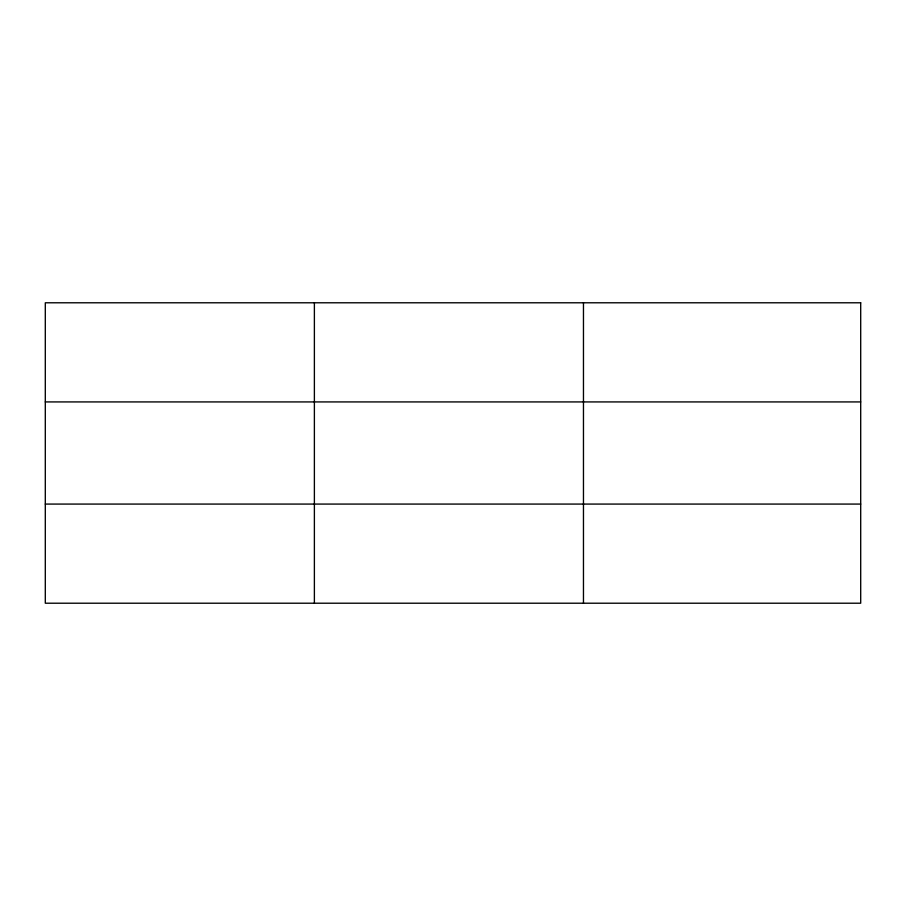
<?xml version="1.0" encoding="UTF-8"?>
<svg xmlns="http://www.w3.org/2000/svg" width="906" height="906" viewBox="0 0 906 906"><rect width="100%" height="100%" fill="white"/><g stroke="black" fill="none" stroke-linecap="round" stroke-linejoin="round"><path stroke-width="1.36" d="M314.382 302.785L314.382 603.215M583.464 302.785L583.464 603.215M45.3 401.924L860.7 401.924M45.3 504.076L860.7 504.076M860.7 302.785L860.7 603.215L45.3 603.215L45.3 302.785L860.7 302.785"/></g></svg>
